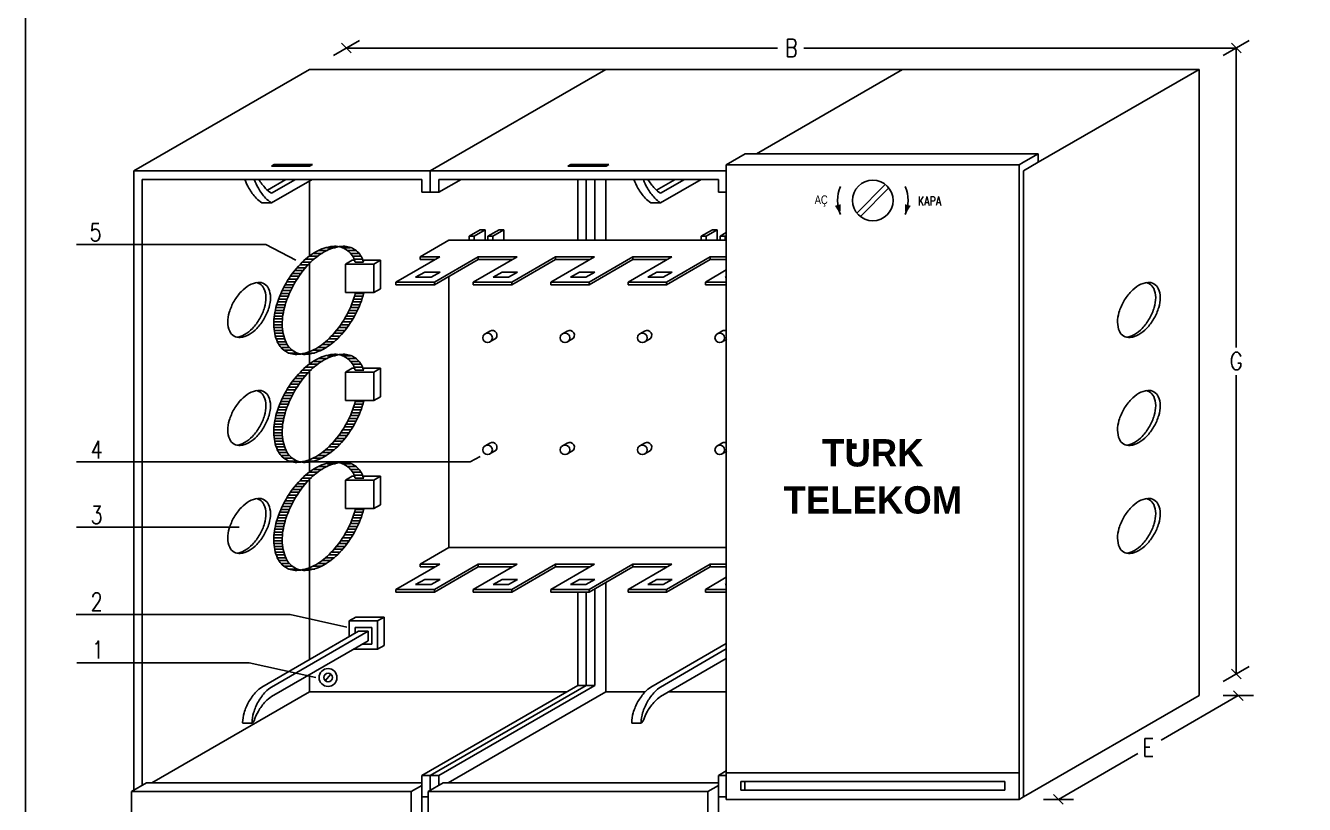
# Model space of a CAD drawing. Header units: millimetres. Extents: x 1852829 to 1882754, y -270850 to -231658.
# Drawn here: x 1878000 to 1878980, y -257643 to -257047 of the extents above; entities that cross this region are included whole.
import ezdxf
from ezdxf.enums import TextEntityAlignment as Align

# ---------------------------------------------------------------- set-up
doc = ezdxf.new("R2010")
doc.units = ezdxf.units.MM
doc.linetypes.add('DUZ', pattern=[0])
for name, color, linetype in [('02', 9, 'Continuous'), ('03', 7, 'Continuous'), ('04', 2, 'Continuous'), ('E_PRİZ', 3, 'Continuous')]:
    doc.layers.add(name, color=color, linetype=linetype)
doc.styles.add('B', font='BOLD.shx')
doc.styles.add('E', font='TROMANS.SHX', dxfattribs={"width": 0.85})
doc.styles.add('T', font='romanstw.shx', dxfattribs={"width": 0.8, "height": 40})

# ---------------------------------------------------------------- blocks, each defined once
blk = doc.blocks.new('*X117')
at = {"color": 0}
for p, q in [((48.092, 51.76), (48.211, 51.76)), ((48.3, 51.76), (48.419, 51.76)), ((47.796, 51.6), (47.915, 51.6)), ((47.847, 51.64), (47.966, 51.64)), ((47.906, 51.68), (48.025, 51.68)), ((47.979, 51.72), (48.098, 51.72)), ((48.376, 51.72), (48.495, 51.72)), ((48.42, 51.68), (48.539, 51.68)), ((48.45, 51.64), (48.569, 51.64)), ((48.471, 51.6), (48.59, 51.6)), ((47.612, 51.4), (47.731, 51.4)), ((47.643, 51.44), (47.762, 51.44)), ((47.676, 51.48), (47.795, 51.48)), ((47.712, 51.52), (47.831, 51.52)), ((47.752, 51.56), (47.871, 51.56)), ((48.487, 51.56), (48.606, 51.56)), ((47.508, 51.24), (47.627, 51.24)), ((47.531, 51.28), (47.65, 51.28)), ((47.556, 51.32), (47.675, 51.32)), ((47.583, 51.36), (47.702, 51.36)), ((47.415, 51.04), (47.534, 51.04)), ((47.431, 51.08), (47.55, 51.08)), ((47.448, 51.12), (47.567, 51.12)), ((47.466, 51.16), (47.585, 51.16)), ((47.486, 51.2), (47.605, 51.2)), ((48.468, 51.04), (48.587, 51.04)), ((48.481, 51.08), (48.6, 51.08)), ((48.492, 51.12), (48.611, 51.12)), ((47.367, 50.88), (47.486, 50.88)), ((47.377, 50.92), (47.495, 50.92)), ((47.388, 50.96), (47.507, 50.96)), ((47.401, 51), (47.52, 51)), ((48.404, 50.88), (48.523, 50.88)), ((48.422, 50.92), (48.541, 50.92)), ((48.439, 50.96), (48.558, 50.96)), ((48.454, 51), (48.573, 51)), ((47.345, 50.68), (47.464, 50.68)), ((47.346, 50.72), (47.465, 50.72)), ((47.349, 50.76), (47.468, 50.76)), ((47.353, 50.8), (47.472, 50.8)), ((47.359, 50.84), (47.478, 50.84)), ((48.289, 50.68), (48.408, 50.68)), ((48.315, 50.72), (48.434, 50.72)), ((48.34, 50.76), (48.459, 50.76)), ((48.363, 50.8), (48.482, 50.8)), ((48.384, 50.84), (48.503, 50.84)), ((47.346, 50.64), (47.465, 50.64)), ((47.35, 50.6), (47.469, 50.6)), ((47.356, 50.56), (47.475, 50.56)), ((47.366, 50.52), (47.484, 50.52)), ((48.161, 50.52), (48.28, 50.52)), ((48.196, 50.56), (48.315, 50.56)), ((48.229, 50.6), (48.348, 50.6)), ((48.26, 50.64), (48.379, 50.64)), ((47.378, 50.48), (47.497, 50.48)), ((47.393, 50.44), (47.512, 50.44)), ((47.413, 50.4), (47.532, 50.4)), ((47.441, 50.36), (47.56, 50.36)), ((47.482, 50.32), (47.601, 50.32)), ((47.902, 50.32), (48.021, 50.32)), ((47.971, 50.36), (48.09, 50.36)), ((48.029, 50.4), (48.148, 50.4)), ((48.078, 50.44), (48.197, 50.44)), ((48.122, 50.48), (48.241, 50.48)), ((47.549, 50.28), (47.668, 50.28)), ((47.8, 50.28), (47.919, 50.28))]:
    blk.add_line(p, q, dxfattribs=at)

msp = doc.modelspace()

# ---------------------------------------------------------------- linework, layer by layer
at = {"layer": '02', "color": 2}
for p, q in [((1878236.11, -257069.8), (1878256.17, -257058.22)), ((1878242.44, -257060.31), (1878249.84, -257067.71)), ((1878246.14, -257064.01), (1878576.3, -257064.01)), ((1878596.31, -257064.01), (1878927.46, -257064.01)), ((1878917.43, -257069.8), (1878937.49, -257058.22)), ((1878923.76, -257060.31), (1878931.16, -257067.71)), ((1878927.46, -257064.01), (1878927.46, -257293.27)), ((1878188.62, -257154.33), (1878190.76, -257153.09)), ((1878188.62, -257154.33), (1878217.87, -257154.33)), ((1878190.76, -257153.09), (1878220.02, -257153.09)), ((1878217.87, -257154.33), (1878220.02, -257153.09)), ((1878415.72, -257154.33), (1878417.87, -257153.09)), ((1878415.72, -257154.33), (1878444.98, -257154.33)), ((1878417.87, -257153.09), (1878447.13, -257153.09)), ((1878444.98, -257154.33), (1878447.13, -257153.09)), ((1878039.34, -257214.4), (1878184.35, -257214.4)), ((1878184.35, -257214.4), (1878207.48, -257226.42)), ((1878252.83, -257227.83), (1878259.31, -257227.83)), ((1878352.38, -257282.69), (1878355.92, -257280.65)), ((1878356.04, -257289.04), (1878359.58, -257286.99)), ((1878411.64, -257282.69), (1878415.18, -257280.65)), ((1878415.3, -257289.04), (1878418.84, -257286.99)), ((1878470.9, -257282.69), (1878474.44, -257280.65)), ((1878474.56, -257289.04), (1878478.1, -257286.99)), ((1878530.16, -257282.69), (1878533.7, -257280.65)), ((1878533.82, -257289.04), (1878537.36, -257286.99)), ((1878252.83, -257310.51), (1878259.31, -257310.51)), ((1878927.46, -257314.49), (1878927.46, -257543.29)), ((1878352.38, -257368.44), (1878355.92, -257366.39)), ((1878411.64, -257368.44), (1878415.18, -257366.39)), ((1878470.9, -257368.44), (1878474.44, -257366.39)), ((1878530.16, -257368.44), (1878533.7, -257366.39)), ((1878340.75, -257380.84), (1878348.51, -257376.66)), ((1878356.04, -257374.78), (1878359.58, -257372.74)), ((1878415.3, -257374.78), (1878418.84, -257372.74)), ((1878474.56, -257374.78), (1878478.1, -257372.74)), ((1878533.82, -257374.78), (1878537.36, -257372.74)), ((1878039.34, -257380.84), (1878340.75, -257380.84)), ((1878252.83, -257393.19), (1878259.31, -257393.19)), ((1878039.34, -257430.77), (1878164, -257430.77)), ((1878039.07, -257497.78), (1878203.06, -257497.78)), ((1878203.06, -257497.78), (1878246.43, -257507.26)), ((1878039.71, -257534.73), (1878171.52, -257534.73)), ((1878171.52, -257534.73), (1878222.78, -257545.85)), ((1878234.2, -257543.43), (1878229.87, -257548.41)), ((1878917.43, -257549.08), (1878937.49, -257537.5)), ((1878923.76, -257539.59), (1878931.16, -257546.99)), ((1878869.91, -257593.82), (1878929.01, -257559.7)), ((1878917.43, -257559.7), (1878940.59, -257559.7)), ((1878925.31, -257555.99), (1878932.71, -257563.4)), ((1878791.36, -257639.17), (1878852.03, -257604.14)), ((1878548.03, -257625.53), (1878548.03, -257632.13)), ((1878750.38, -257625.53), (1878548.03, -257625.53)), ((1878750.38, -257632.13), (1878548.03, -257632.13)), ((1878551.21, -257625.53), (1878551.21, -257632.13)), ((1878750.38, -257625.53), (1878750.38, -257632.13)), ((1878779.78, -257639.17), (1878802.94, -257639.17)), ((1878787.66, -257635.47), (1878795.06, -257642.87))]:
    msp.add_line(p, q, dxfattribs=at)
for points, format in [([(1878624.39, -257191.46, 0, 4.58, 0), (1878622.38, -257184.19, 4.58, 4.58, 0)], "xyseb"), ([(1878674.03, -257191.46, 0, 4.58, 0), (1878676.03, -257184.19, 4.58, 4.58, 0)], "xyseb"), ([(1878252.83, -257227.83, 0.023082), (1878251.7, -257224.99, 0.156851), (1878245.25, -257217.87, 0.156851), (1878235.85, -257215.85, 0.106617), (1878222.57, -257220.12, 0.072341), (1878210.85, -257229.36, 0.058752), (1878199.88, -257244.06, 0.058752), (1878192.64, -257260.91, 0.072341), (1878190.49, -257275.67, 0.106617), (1878193.43, -257289.32, 0.156851), (1878199.88, -257296.44, 0.156851)], "xyb"), ([(1878259.31, -257227.83, 0.023082), (1878258.18, -257224.99, 0.156851), (1878251.73, -257217.87, 0.156851), (1878242.33, -257215.85, 0.106617), (1878229.05, -257220.12, 0.072341), (1878217.33, -257229.36, 0.058752), (1878206.37, -257244.06, 0.058752), (1878199.12, -257260.91, 0.072341), (1878196.97, -257275.67, 0.106617), (1878199.92, -257289.32, 0.156851), (1878206.37, -257296.44, 0.156851)], "xyb"), ([(1878199.88, -257296.44, 0.156851), (1878209.28, -257298.47, 0.106617), (1878222.57, -257294.19, 0.072341), (1878234.28, -257284.95, 0.058752), (1878245.25, -257270.25, 0.058752), (1878252.49, -257253.4, 0.011046), (1878253.1, -257251.19, 0.07089)], "xyb"), ([(1878206.37, -257296.44, 0.156851), (1878215.76, -257298.47, 0.106617), (1878229.05, -257294.19, 0.072341), (1878240.76, -257284.95, 0.058752), (1878251.73, -257270.25, 0.058752), (1878258.98, -257253.4, 0.011046), (1878259.58, -257251.19, 0.07089)], "xyb"), ([(1878252.83, -257310.51, 0.023082), (1878251.7, -257307.68, 0.156851), (1878245.25, -257300.55, 0.156851), (1878235.85, -257298.53, 0.106617), (1878222.57, -257302.8, 0.072341), (1878210.85, -257312.04, 0.058752), (1878199.88, -257326.74, 0.058752), (1878192.64, -257343.59, 0.072341), (1878190.49, -257358.35, 0.106617), (1878193.43, -257372, 0.156851), (1878199.88, -257379.12, 0.156851)], "xyb"), ([(1878259.31, -257310.51, 0.023082), (1878258.18, -257307.68, 0.156851), (1878251.73, -257300.55, 0.156851), (1878242.33, -257298.53, 0.106617), (1878229.05, -257302.8, 0.072341), (1878217.33, -257312.04, 0.058752), (1878206.37, -257326.74, 0.058752), (1878199.12, -257343.59, 0.072341), (1878196.97, -257358.35, 0.106617), (1878199.92, -257372, 0.156851), (1878206.37, -257379.12, 0.156851)], "xyb"), ([(1878199.88, -257379.12, 0.156851), (1878209.28, -257381.15, 0.106617), (1878222.57, -257376.87, 0.072341), (1878234.28, -257367.63, 0.058752), (1878245.25, -257352.93, 0.058752), (1878252.49, -257336.08, 0.011046), (1878253.1, -257333.87, 0.07089)], "xyb"), ([(1878206.37, -257379.12, 0.156851), (1878215.76, -257381.15, 0.106617), (1878229.05, -257376.87, 0.072341), (1878240.76, -257367.63, 0.058752), (1878251.73, -257352.93, 0.058752), (1878258.98, -257336.08, 0.011046), (1878259.58, -257333.87, 0.07089)], "xyb"), ([(1878252.83, -257393.19, 0.023082), (1878251.7, -257390.36, 0.156851), (1878245.25, -257383.23, 0.156851), (1878235.85, -257381.21, 0.106617), (1878222.57, -257385.48, 0.072341), (1878210.85, -257394.72, 0.058752), (1878199.88, -257409.42, 0.058752), (1878192.64, -257426.27, 0.072341), (1878190.49, -257441.04, 0.106617), (1878193.43, -257454.68, 0.156851), (1878199.88, -257461.8, 0.156851)], "xyb"), ([(1878259.31, -257393.19, 0.023082), (1878258.18, -257390.36, 0.156851), (1878251.73, -257383.23, 0.156851), (1878242.33, -257381.21, 0.106617), (1878229.05, -257385.48, 0.072341), (1878217.33, -257394.72, 0.058752), (1878206.37, -257409.42, 0.058752), (1878199.12, -257426.27, 0.072341), (1878196.97, -257441.04, 0.106617), (1878199.92, -257454.68, 0.156851), (1878206.37, -257461.8, 0.156851)], "xyb"), ([(1878199.88, -257461.8, 0.156851), (1878209.28, -257463.83, 0.106617), (1878222.57, -257459.55, 0.072341), (1878234.28, -257450.31, 0.058752), (1878245.25, -257435.61, 0.058752), (1878252.49, -257418.76, 0.011046), (1878253.1, -257416.56, 0.07089)], "xyb"), ([(1878206.37, -257461.8, 0.156851), (1878215.76, -257463.83, 0.106617), (1878229.05, -257459.55, 0.072341), (1878240.76, -257450.31, 0.058752), (1878251.73, -257435.61, 0.058752), (1878258.98, -257418.76, 0.011046), (1878259.58, -257416.56, 0.07089)], "xyb")]:
    msp.add_lwpolyline(points, format=format, dxfattribs=at)
for centre, radius in [((1878354.21, -257285.86), 3.66), ((1878413.47, -257285.86), 3.66), ((1878472.73, -257285.86), 3.66), ((1878531.99, -257285.86), 3.66), ((1878354.21, -257371.61), 3.66), ((1878413.47, -257371.61), 3.66), ((1878472.73, -257371.61), 3.66), ((1878531.99, -257371.61), 3.66), ((1878232.04, -257545.92), 6.84), ((1878232.04, -257545.92), 3.3)]:
    msp.add_circle(centre, radius, dxfattribs=at)
for centre, radius, start, end in [((1878649.21, -257180.72), 27.05, 156.58979, 203.41021), ((1878649.21, -257180.72), 27.05, 336.58979, 23.41021), ((1878357.75, -257283.82), 3.66, 300, 120), ((1878417.01, -257283.82), 3.66, 300, 120), ((1878476.27, -257283.82), 3.66, 300, 120), ((1878535.53, -257283.82), 3.66, 65.97148, 120), ((1878357.75, -257369.57), 3.66, 300, 120), ((1878417.01, -257369.57), 3.66, 300, 120), ((1878476.27, -257369.57), 3.66, 300, 120), ((1878535.53, -257369.57), 3.66, 65.97148, 120)]:
    msp.add_arc(centre, radius, start, end, dxfattribs=at)
at = {"layer": '03', "color": 2}
for p, q in [((1878185.56, -257172.8), (1878199.78, -257164.59)), ((1878188.62, -257175.22), (1878207.02, -257164.59)), ((1878188.62, -257182.6), (1878219.81, -257164.59)), ((1878483.51, -257172.8), (1878497.73, -257164.59)), ((1878486.57, -257182.6), (1878517.76, -257164.59)), ((1878486.57, -257175.22), (1878504.98, -257164.59)), ((1878658.66, -257168.38), (1878637.01, -257190.35)), ((1878661.41, -257171.09), (1878639.75, -257193.05)), ((1878188.62, -257182.6), (1878181.38, -257182.6)), ((1878486.57, -257182.6), (1878479.33, -257182.6)), ((1878302.61, -257223.78), (1878324.58, -257211.1)), ((1878324.58, -257211.1), (1878537.02, -257211.1)), ((1878340.08, -257208.06), (1878348.57, -257203.15)), ((1878340.08, -257208.06), (1878340.08, -257211.1)), ((1878340.08, -257208.06), (1878343.85, -257208.06)), ((1878343.85, -257208.06), (1878352.35, -257203.15)), ((1878343.85, -257208.06), (1878343.85, -257211.1)), ((1878352.35, -257203.15), (1878348.57, -257203.15)), ((1878352.35, -257203.15), (1878352.35, -257211.1)), ((1878354.49, -257208.06), (1878362.98, -257203.15)), ((1878354.49, -257208.06), (1878358.26, -257208.06)), ((1878354.49, -257208.06), (1878354.49, -257211.1)), ((1878358.26, -257208.06), (1878366.76, -257203.15)), ((1878358.26, -257208.06), (1878358.26, -257211.1)), ((1878366.76, -257203.15), (1878362.98, -257203.15)), ((1878366.76, -257203.15), (1878366.76, -257211.1)), ((1878517.86, -257208.06), (1878526.36, -257203.15)), ((1878517.86, -257208.06), (1878521.64, -257208.06)), ((1878517.86, -257208.06), (1878517.86, -257211.1)), ((1878521.64, -257208.06), (1878530.13, -257203.15)), ((1878521.64, -257208.06), (1878521.64, -257211.1)), ((1878530.13, -257203.15), (1878526.36, -257203.15)), ((1878530.13, -257203.15), (1878530.13, -257211.1)), ((1878532.27, -257208.06), (1878537.02, -257205.31)), ((1878532.27, -257208.06), (1878536.05, -257208.06)), ((1878532.27, -257208.06), (1878532.27, -257211.1)), ((1878536.05, -257208.06), (1878537.02, -257207.49)), ((1878536.05, -257208.06), (1878536.05, -257211.1)), ((1878245.37, -257229.39), (1878250.43, -257226.47)), ((1878245.37, -257229.39), (1878267.17, -257229.39)), ((1878245.37, -257229.39), (1878245.37, -257251.19)), ((1878250.43, -257226.47), (1878252.32, -257226.47)), ((1878258.81, -257226.47), (1878272.23, -257226.47)), ((1878267.17, -257229.39), (1878272.23, -257226.47)), ((1878267.17, -257229.39), (1878267.17, -257251.19)), ((1878272.23, -257226.47), (1878272.23, -257248.28)), ((1878284.03, -257243.13), (1878317.53, -257223.78)), ((1878302.61, -257223.78), (1878317.53, -257223.78)), ((1878302.61, -257223.78), (1878302.61, -257225.96)), ((1878302.61, -257225.96), (1878313.75, -257225.96)), ((1878313.45, -257243.13), (1878346.95, -257223.78)), ((1878313.45, -257245.31), (1878346.95, -257225.96)), ((1878343.29, -257243.13), (1878376.79, -257223.78)), ((1878346.95, -257223.78), (1878346.95, -257225.96)), ((1878346.95, -257223.78), (1878361.87, -257223.78)), ((1878346.95, -257225.96), (1878361.87, -257225.96)), ((1878361.87, -257223.78), (1878376.79, -257223.78)), ((1878361.87, -257225.96), (1878373.01, -257225.96)), ((1878372.71, -257243.13), (1878406.21, -257223.78)), ((1878372.71, -257245.31), (1878406.21, -257225.96)), ((1878402.55, -257243.13), (1878436.05, -257223.78)), ((1878406.21, -257223.78), (1878421.13, -257223.78)), ((1878406.21, -257223.78), (1878406.21, -257225.96)), ((1878406.21, -257225.96), (1878421.13, -257225.96)), ((1878421.13, -257223.78), (1878436.05, -257223.78)), ((1878421.13, -257225.96), (1878432.28, -257225.96)), ((1878431.97, -257243.13), (1878465.47, -257223.78)), ((1878431.97, -257245.31), (1878465.47, -257225.96)), ((1878461.81, -257243.13), (1878495.31, -257223.78)), ((1878465.47, -257223.78), (1878480.39, -257223.78)), ((1878465.47, -257223.78), (1878465.47, -257225.96)), ((1878465.47, -257225.96), (1878480.39, -257225.96)), ((1878480.39, -257223.78), (1878495.31, -257223.78)), ((1878480.39, -257225.96), (1878491.54, -257225.96)), ((1878491.23, -257243.13), (1878524.73, -257223.78)), ((1878491.23, -257245.31), (1878524.73, -257225.96)), ((1878524.73, -257223.78), (1878537.02, -257223.78)), ((1878524.73, -257223.78), (1878524.73, -257225.96)), ((1878524.73, -257225.96), (1878537.02, -257225.96)), ((1878299.13, -257239.5), (1878306.03, -257235.52)), ((1878299.13, -257239.5), (1878310.91, -257239.5)), ((1878306.03, -257235.52), (1878317.81, -257235.52)), ((1878310.91, -257239.5), (1878317.81, -257235.52)), ((1878324.58, -257238.88), (1878324.58, -257446.37)), ((1878358.39, -257239.5), (1878365.29, -257235.52)), ((1878358.39, -257239.5), (1878370.17, -257239.5)), ((1878365.29, -257235.52), (1878377.08, -257235.52)), ((1878370.17, -257239.5), (1878377.08, -257235.52)), ((1878417.65, -257239.5), (1878424.55, -257235.52)), ((1878417.65, -257239.5), (1878429.44, -257239.5)), ((1878424.55, -257235.52), (1878436.34, -257235.52)), ((1878429.44, -257239.5), (1878436.34, -257235.52)), ((1878476.91, -257239.5), (1878483.81, -257235.52)), ((1878476.91, -257239.5), (1878488.7, -257239.5)), ((1878483.81, -257235.52), (1878495.6, -257235.52)), ((1878488.7, -257239.5), (1878495.6, -257235.52)), ((1878521.07, -257243.13), (1878537.02, -257233.92)), ((1878536.17, -257239.5), (1878537.02, -257239.01)), ((1878536.17, -257239.5), (1878537.02, -257239.5)), ((1878267.17, -257251.19), (1878272.23, -257248.28)), ((1878284.03, -257243.13), (1878313.45, -257243.13)), ((1878284.03, -257243.13), (1878284.03, -257245.31)), ((1878284.03, -257245.31), (1878313.45, -257245.31)), ((1878313.45, -257243.13), (1878313.45, -257245.31)), ((1878343.29, -257243.13), (1878372.71, -257243.13)), ((1878343.29, -257243.13), (1878343.29, -257245.31)), ((1878343.29, -257245.31), (1878372.71, -257245.31)), ((1878372.71, -257243.13), (1878372.71, -257245.31)), ((1878402.55, -257243.13), (1878431.97, -257243.13)), ((1878402.55, -257243.13), (1878402.55, -257245.31)), ((1878402.55, -257245.31), (1878431.97, -257245.31)), ((1878431.97, -257243.13), (1878431.97, -257245.31)), ((1878461.81, -257243.13), (1878491.23, -257243.13)), ((1878461.81, -257243.13), (1878461.81, -257245.31)), ((1878461.81, -257245.31), (1878491.23, -257245.31)), ((1878491.23, -257243.13), (1878491.23, -257245.31)), ((1878521.07, -257243.13), (1878537.02, -257243.13)), ((1878521.07, -257243.13), (1878521.07, -257245.31)), ((1878521.07, -257245.31), (1878537.02, -257245.31)), ((1878245.37, -257251.19), (1878267.17, -257251.19)), ((1878245.37, -257312.07), (1878250.43, -257309.15)), ((1878245.37, -257312.07), (1878267.17, -257312.07)), ((1878245.37, -257312.07), (1878245.37, -257333.87)), ((1878250.43, -257309.15), (1878252.32, -257309.15)), ((1878258.81, -257309.15), (1878272.23, -257309.15)), ((1878267.17, -257312.07), (1878272.23, -257309.15)), ((1878267.17, -257312.07), (1878267.17, -257333.87)), ((1878272.23, -257309.15), (1878272.23, -257330.96)), ((1878245.37, -257333.87), (1878267.17, -257333.87)), ((1878267.17, -257333.87), (1878272.23, -257330.96)), ((1878245.37, -257394.75), (1878250.43, -257391.84)), ((1878245.37, -257394.75), (1878245.37, -257416.56)), ((1878245.37, -257394.75), (1878267.17, -257394.75)), ((1878250.43, -257391.84), (1878252.32, -257391.84)), ((1878258.81, -257391.84), (1878272.23, -257391.84)), ((1878267.17, -257394.75), (1878272.23, -257391.84)), ((1878267.17, -257394.75), (1878267.17, -257416.56)), ((1878272.23, -257391.84), (1878272.23, -257413.64)), ((1878245.37, -257416.56), (1878267.17, -257416.56)), ((1878267.17, -257416.56), (1878272.23, -257413.64)), ((1878302.61, -257459.06), (1878324.58, -257446.37)), ((1878324.58, -257446.37), (1878537.02, -257446.37)), ((1878324.58, -257446.37), (1878537.02, -257446.37)), ((1878284.03, -257478.4), (1878317.53, -257459.06)), ((1878302.61, -257459.06), (1878317.53, -257459.06)), ((1878302.61, -257459.06), (1878302.61, -257461.24)), ((1878302.61, -257461.24), (1878313.75, -257461.24)), ((1878313.45, -257478.4), (1878346.95, -257459.06)), ((1878313.45, -257480.58), (1878346.95, -257461.24)), ((1878343.29, -257478.4), (1878376.79, -257459.06)), ((1878346.95, -257459.06), (1878361.87, -257459.06)), ((1878346.95, -257459.06), (1878346.95, -257461.24)), ((1878346.95, -257461.24), (1878361.87, -257461.24)), ((1878361.87, -257459.06), (1878376.79, -257459.06)), ((1878361.87, -257461.24), (1878373.01, -257461.24)), ((1878372.71, -257478.4), (1878406.21, -257459.06)), ((1878372.71, -257480.58), (1878406.21, -257461.24)), ((1878402.55, -257478.4), (1878436.05, -257459.06)), ((1878406.21, -257459.06), (1878421.13, -257459.06)), ((1878406.21, -257459.06), (1878406.21, -257461.24)), ((1878406.21, -257461.24), (1878421.13, -257461.24)), ((1878421.13, -257459.06), (1878436.05, -257459.06)), ((1878421.13, -257461.24), (1878432.28, -257461.24)), ((1878431.97, -257478.4), (1878465.47, -257459.06)), ((1878431.97, -257480.58), (1878465.47, -257461.24)), ((1878461.81, -257478.4), (1878495.31, -257459.06)), ((1878465.47, -257459.06), (1878465.47, -257461.24)), ((1878465.47, -257459.06), (1878480.39, -257459.06)), ((1878465.47, -257461.24), (1878480.39, -257461.24)), ((1878480.39, -257459.06), (1878495.31, -257459.06)), ((1878480.39, -257461.24), (1878491.54, -257461.24)), ((1878491.23, -257478.4), (1878524.73, -257459.06)), ((1878491.23, -257480.58), (1878524.73, -257461.24)), ((1878524.73, -257459.06), (1878537.02, -257459.06)), ((1878524.73, -257459.06), (1878524.73, -257461.24)), ((1878524.73, -257461.24), (1878537.02, -257461.24)), ((1878299.13, -257474.77), (1878306.03, -257470.79)), ((1878299.13, -257474.77), (1878310.91, -257474.77)), ((1878306.03, -257470.79), (1878317.81, -257470.79)), ((1878310.91, -257474.77), (1878317.81, -257470.79)), ((1878358.39, -257474.77), (1878365.29, -257470.79)), ((1878358.39, -257474.77), (1878370.17, -257474.77)), ((1878365.29, -257470.79), (1878377.08, -257470.79)), ((1878370.17, -257474.77), (1878377.08, -257470.79)), ((1878417.65, -257474.77), (1878424.55, -257470.79)), ((1878417.65, -257474.77), (1878429.44, -257474.77)), ((1878424.55, -257470.79), (1878436.34, -257470.79)), ((1878429.44, -257474.77), (1878436.34, -257470.79)), ((1878476.91, -257474.77), (1878483.81, -257470.79)), ((1878476.91, -257474.77), (1878488.7, -257474.77)), ((1878483.81, -257470.79), (1878495.6, -257470.79)), ((1878488.7, -257474.77), (1878495.6, -257470.79)), ((1878521.07, -257478.4), (1878537.02, -257469.19)), ((1878536.17, -257474.77), (1878537.02, -257474.28)), ((1878536.17, -257474.77), (1878537.02, -257474.77)), ((1878284.03, -257478.4), (1878313.45, -257478.4)), ((1878284.03, -257478.4), (1878284.03, -257480.58)), ((1878284.03, -257480.58), (1878313.45, -257480.58)), ((1878313.45, -257478.4), (1878313.45, -257480.58)), ((1878343.29, -257478.4), (1878372.71, -257478.4)), ((1878343.29, -257478.4), (1878343.29, -257480.58)), ((1878343.29, -257480.58), (1878372.71, -257480.58)), ((1878372.71, -257478.4), (1878372.71, -257480.58)), ((1878402.55, -257478.4), (1878431.97, -257478.4)), ((1878402.55, -257478.4), (1878402.55, -257480.58)), ((1878402.55, -257480.58), (1878431.97, -257480.58)), ((1878431.97, -257478.4), (1878431.97, -257480.58)), ((1878461.81, -257478.4), (1878461.81, -257480.58)), ((1878461.81, -257478.4), (1878491.23, -257478.4)), ((1878461.81, -257480.58), (1878491.23, -257480.58)), ((1878491.23, -257478.4), (1878491.23, -257480.58)), ((1878521.07, -257478.4), (1878537.02, -257478.4)), ((1878521.07, -257478.4), (1878521.07, -257480.58)), ((1878521.07, -257480.58), (1878537.02, -257480.58)), ((1878248.21, -257502.51), (1878253.26, -257499.59)), ((1878248.21, -257502.51), (1878270.01, -257502.51)), ((1878248.21, -257502.51), (1878248.21, -257514.59)), ((1878253.26, -257499.59), (1878275.06, -257499.59)), ((1878270.01, -257502.51), (1878275.06, -257499.59)), ((1878270.01, -257502.51), (1878270.01, -257524.31)), ((1878275.06, -257499.59), (1878275.06, -257521.39)), ((1878181.38, -257553.17), (1878255.48, -257510.39)), ((1878188.62, -257553.17), (1878262.73, -257510.39)), ((1878252.76, -257507.66), (1878252.76, -257511.96)), ((1878252.76, -257507.66), (1878265.45, -257507.66)), ((1878255.48, -257510.39), (1878262.73, -257510.39)), ((1878262.73, -257510.39), (1878262.73, -257517.77)), ((1878265.45, -257507.66), (1878265.45, -257520.49)), ((1878188.62, -257560.56), (1878262.73, -257517.77)), ((1878251.4, -257524.31), (1878270.01, -257524.31)), ((1878258.01, -257520.49), (1878265.45, -257520.49)), ((1878270.01, -257524.31), (1878275.06, -257521.39)), ((1878479.33, -257553.17), (1878537.02, -257519.86)), ((1878486.57, -257553.17), (1878537.02, -257524.05)), ((1878486.57, -257560.56), (1878537.02, -257531.43)), ((1878166.66, -257580.95), (1878173.9, -257580.95)), ((1878173.9, -257580.95), (1878175.35, -257579.14)), ((1878464.61, -257580.95), (1878471.85, -257580.95)), ((1878471.85, -257580.95), (1878473.31, -257579.14))]:
    msp.add_line(p, q, dxfattribs=at)
for points in [[(1878181.38, -257182.6, -0.05442), (1878177.01, -257178.89, -0.058752), (1878171.43, -257171.41, -0.047186), (1878168.31, -257164.59, -0.072341)], [(1878188.62, -257182.6, -0.05442), (1878184.25, -257178.89, -0.058752), (1878178.67, -257171.41, -0.047186), (1878175.55, -257164.59, -0.072341)], [(1878188.62, -257175.22, -0.05442), (1878184.25, -257171.51, -0.054673), (1878179, -257164.59, -0.051033)], [(1878479.33, -257182.6, -0.05442), (1878474.96, -257178.89, -0.058752), (1878469.38, -257171.41, -0.047186), (1878466.26, -257164.59, -0.072341)], [(1878486.57, -257182.6, -0.05442), (1878482.21, -257178.89, -0.058752), (1878476.63, -257171.41, -0.047186), (1878473.5, -257164.59, -0.072341)], [(1878486.57, -257175.22, -0.05442), (1878482.21, -257171.51, -0.054673), (1878476.96, -257164.59, -0.051033)], [(1878162.42, -257285.39, 0.091162), (1878168.16, -257283.35, 0.072341), (1878174.12, -257278.65, 0.058752), (1878179.7, -257271.17, 0.058752), (1878183.39, -257262.59, 0.072341), (1878184.48, -257255.08, 0.106617), (1878182.98, -257248.14, 0.156851), (1878179.7, -257244.51, 0.079105), (1878177.35, -257243.61, 0.106617)], [(1878843.73, -257285.39, 0.091162), (1878849.47, -257283.35, 0.072341), (1878855.43, -257278.65, 0.058752), (1878861.01, -257271.17, 0.058752), (1878864.7, -257262.59, 0.072341), (1878865.8, -257255.08, 0.106617), (1878864.3, -257248.14, 0.156851), (1878861.01, -257244.51, 0.079105), (1878858.67, -257243.61, 0.106617)], [(1878162.42, -257368.07, 0.091162), (1878168.16, -257366.03, 0.072341), (1878174.12, -257361.33, 0.058752), (1878179.7, -257353.85, 0.058752), (1878183.39, -257345.27, 0.072341), (1878184.48, -257337.76, 0.106617), (1878182.98, -257330.82, 0.156851), (1878179.7, -257327.19, 0.079105), (1878177.35, -257326.3, 0.106617)], [(1878843.73, -257368.07, 0.091162), (1878849.47, -257366.03, 0.072341), (1878855.43, -257361.33, 0.058752), (1878861.01, -257353.85, 0.058752), (1878864.7, -257345.27, 0.072341), (1878865.8, -257337.76, 0.106617), (1878864.3, -257330.82, 0.156851), (1878861.01, -257327.19, 0.079105), (1878858.67, -257326.3, 0.106617)], [(1878162.42, -257450.75, 0.091162), (1878168.16, -257448.71, 0.072341), (1878174.12, -257444.01, 0.058752), (1878179.7, -257436.53, 0.058752), (1878183.39, -257427.95, 0.072341), (1878184.48, -257420.44, 0.106617), (1878182.98, -257413.5, 0.156851), (1878179.7, -257409.87, 0.079105), (1878177.35, -257408.98, 0.106617)], [(1878843.73, -257450.75, 0.091162), (1878849.47, -257448.71, 0.072341), (1878855.43, -257444.01, 0.058752), (1878861.01, -257436.53, 0.058752), (1878864.7, -257427.95, 0.072341), (1878865.8, -257420.44, 0.106617), (1878864.3, -257413.5, 0.156851), (1878861.01, -257409.87, 0.079105), (1878858.67, -257408.98, 0.106617)], [(1878181.38, -257553.17, 0.05442), (1878177.01, -257556.88, 0.058752), (1878171.43, -257564.36, 0.058752), (1878167.74, -257572.93, 0.072341), (1878166.65, -257580.45, 0.007425), (1878166.66, -257580.95, 0.156851)], [(1878188.62, -257553.17, 0.05442), (1878184.25, -257556.88, 0.058752), (1878178.67, -257564.36, 0.058752), (1878174.99, -257572.93, 0.072341), (1878173.89, -257580.45, 0.007425), (1878173.9, -257580.95, 0.156851)], [(1878479.33, -257553.17, 0.05442), (1878474.96, -257556.88, 0.058752), (1878469.38, -257564.36, 0.058752), (1878465.69, -257572.93, 0.072341), (1878464.6, -257580.45, 0.007425), (1878464.61, -257580.95, 0.156851)], [(1878486.57, -257553.17, 0.05442), (1878482.21, -257556.88, 0.058752), (1878476.63, -257564.36, 0.058752), (1878472.94, -257572.93, 0.072341), (1878471.85, -257580.45, 0.007425), (1878471.85, -257580.95, 0.156851)], [(1878188.62, -257560.56, 0.05442), (1878184.25, -257564.26, 0.058752), (1878178.67, -257571.74, 0.051033), (1878175.35, -257579.14, 0.072341)], [(1878486.57, -257560.56, 0.05442), (1878482.21, -257564.26, 0.058752), (1878476.63, -257571.74, 0.051033), (1878473.31, -257579.14, 0.072341)]]:
    msp.add_lwpolyline(points, format="xyb", dxfattribs=at)
for points in [[(1878160.07, -257284.49, 0.156851), (1878164.85, -257285.52, 0.106617), (1878171.62, -257283.35, 0.072341), (1878177.58, -257278.65, 0.058752), (1878183.16, -257271.17, 0.058752), (1878186.84, -257262.59, 0.072341), (1878187.94, -257255.08, 0.106617), (1878186.44, -257248.14, 0.156851), (1878183.16, -257244.51, 0.156851), (1878178.38, -257243.48, 0.106617), (1878171.62, -257245.66, 0.072341), (1878165.65, -257250.36, 0.058752), (1878160.07, -257257.84, 0.058752), (1878156.39, -257266.41, 0.072341), (1878155.29, -257273.93, 0.106617), (1878156.79, -257280.87, 0.156851)], [(1878841.39, -257284.49, 0.156851), (1878846.17, -257285.52, 0.106617), (1878852.93, -257283.35, 0.072341), (1878858.89, -257278.65, 0.058752), (1878864.47, -257271.17, 0.058752), (1878868.16, -257262.59, 0.072341), (1878869.25, -257255.08, 0.106617), (1878867.76, -257248.14, 0.156851), (1878864.47, -257244.51, 0.156851), (1878859.69, -257243.48, 0.106617), (1878852.93, -257245.66, 0.072341), (1878846.97, -257250.36, 0.058752), (1878841.39, -257257.84, 0.058752), (1878837.7, -257266.41, 0.072341), (1878836.61, -257273.93, 0.106617), (1878838.11, -257280.87, 0.156851)], [(1878160.07, -257367.17, 0.156851), (1878164.85, -257368.21, 0.106617), (1878171.62, -257366.03, 0.072341), (1878177.58, -257361.33, 0.058752), (1878183.16, -257353.85, 0.058752), (1878186.84, -257345.27, 0.072341), (1878187.94, -257337.76, 0.106617), (1878186.44, -257330.82, 0.156851), (1878183.16, -257327.19, 0.156851), (1878178.38, -257326.16, 0.106617), (1878171.62, -257328.34, 0.072341), (1878165.65, -257333.04, 0.058752), (1878160.07, -257340.52, 0.058752), (1878156.39, -257349.09, 0.072341), (1878155.29, -257356.61, 0.106617), (1878156.79, -257363.55, 0.156851)], [(1878841.39, -257367.17, 0.156851), (1878846.17, -257368.21, 0.106617), (1878852.93, -257366.03, 0.072341), (1878858.89, -257361.33, 0.058752), (1878864.47, -257353.85, 0.058752), (1878868.16, -257345.27, 0.072341), (1878869.25, -257337.76, 0.106617), (1878867.76, -257330.82, 0.156851), (1878864.47, -257327.19, 0.156851), (1878859.69, -257326.16, 0.106617), (1878852.93, -257328.34, 0.072341), (1878846.97, -257333.04, 0.058752), (1878841.39, -257340.52, 0.058752), (1878837.7, -257349.09, 0.072341), (1878836.61, -257356.61, 0.106617), (1878838.11, -257363.55, 0.156851)], [(1878160.07, -257449.85, 0.156851), (1878164.85, -257450.89, 0.106617), (1878171.62, -257448.71, 0.072341), (1878177.58, -257444.01, 0.058752), (1878183.16, -257436.53, 0.058752), (1878186.84, -257427.95, 0.072341), (1878187.94, -257420.44, 0.106617), (1878186.44, -257413.5, 0.156851), (1878183.16, -257409.87, 0.156851), (1878178.38, -257408.84, 0.106617), (1878171.62, -257411.02, 0.072341), (1878165.65, -257415.72, 0.058752), (1878160.07, -257423.2, 0.058752), (1878156.39, -257431.77, 0.072341), (1878155.29, -257439.29, 0.106617), (1878156.79, -257446.23, 0.156851)], [(1878841.39, -257449.85, 0.156851), (1878846.17, -257450.89, 0.106617), (1878852.93, -257448.71, 0.072341), (1878858.89, -257444.01, 0.058752), (1878864.47, -257436.53, 0.058752), (1878868.16, -257427.95, 0.072341), (1878869.25, -257420.44, 0.106617), (1878867.76, -257413.5, 0.156851), (1878864.47, -257409.87, 0.156851), (1878859.69, -257408.84, 0.106617), (1878852.93, -257411.02, 0.072341), (1878846.97, -257415.72, 0.058752), (1878841.39, -257423.2, 0.058752), (1878837.7, -257431.77, 0.072341), (1878836.61, -257439.29, 0.106617), (1878838.11, -257446.23, 0.156851)]]:
    msp.add_lwpolyline(points, format="xyb", close=True, dxfattribs=at)
msp.add_circle((1878649.21, -257180.72), 15.54, dxfattribs=at)
at = {"layer": '04', "color": 2}
for p, q in [((1878083.25, -257158.05), (1878217.72, -257080.42)), ((1878217.72, -257080.42), (1878899.04, -257080.42)), ((1878310.36, -257158.05), (1878444.83, -257080.42)), ((1878560.12, -257144.97), (1878671.93, -257080.42)), ((1878775.9, -257151.51), (1878899.04, -257080.42)), ((1878899.04, -257080.42), (1878899.04, -257559.7)), ((1878537.02, -257153.35), (1878551.53, -257144.97)), ((1878775.9, -257144.97), (1878551.53, -257144.97)), ((1878761.39, -257153.35), (1878764.57, -257151.51)), ((1878764.57, -257151.51), (1878775.9, -257144.97)), ((1878764.57, -257158.05), (1878775.9, -257151.51)), ((1878775.9, -257144.97), (1878775.9, -257151.51)), ((1878083.25, -257158.05), (1878537.02, -257158.05)), ((1878083.25, -257158.05), (1878083.25, -257632.23)), ((1878310.36, -257174.4), (1878310.36, -257158.05)), ((1878761.39, -257153.35), (1878537.02, -257153.35)), ((1878537.02, -257153.35), (1878537.02, -257639.17)), ((1878761.39, -257153.35), (1878761.39, -257639.17)), ((1878764.57, -257158.05), (1878764.57, -257637.33)), ((1878089.79, -257164.59), (1878303.82, -257164.59)), ((1878089.79, -257164.59), (1878089.79, -257628.46)), ((1878217.72, -257164.59), (1878217.72, -257223.29)), ((1878303.82, -257174.4), (1878303.82, -257164.59)), ((1878316.9, -257174.4), (1878316.9, -257164.59)), ((1878316.9, -257174.4), (1878333.89, -257164.59)), ((1878316.9, -257164.59), (1878530.92, -257164.59)), ((1878423.25, -257164.59), (1878423.25, -257211.1)), ((1878429.79, -257164.59), (1878429.79, -257211.1)), ((1878436.33, -257211.1), (1878436.33, -257164.59)), ((1878444.83, -257164.59), (1878444.83, -257211.1)), ((1878530.92, -257174.4), (1878530.92, -257164.59)), ((1878303.82, -257174.4), (1878316.9, -257174.4)), ((1878530.92, -257174.4), (1878537.02, -257174.4)), ((1878217.72, -257228.96), (1878217.72, -257296.49)), ((1878217.72, -257298.21), (1878217.72, -257305.97)), ((1878217.72, -257311.64), (1878217.72, -257379.17)), ((1878217.72, -257380.89), (1878217.72, -257388.65)), ((1878217.72, -257394.32), (1878217.72, -257461.85)), ((1878217.72, -257463.57), (1878217.72, -257532.19)), ((1878444.83, -257473.16), (1878444.83, -257556.93)), ((1878423.25, -257480.58), (1878423.25, -257552.03)), ((1878429.79, -257480.58), (1878429.79, -257552.03)), ((1878436.33, -257552.03), (1878436.33, -257478.06)), ((1878217.72, -257543.75), (1878217.72, -257556.93)), ((1878303.82, -257620.98), (1878423.25, -257552.03)), ((1878310.36, -257620.98), (1878429.79, -257552.03)), ((1878316.9, -257620.98), (1878436.33, -257552.03)), ((1878436.33, -257552.03), (1878423.25, -257552.03)), ((1878444.83, -257547.12), (1878444.83, -257556.93)), ((1878097.02, -257626.62), (1878217.72, -257556.93)), ((1878217.72, -257556.93), (1878414.75, -257556.93)), ((1878324.12, -257626.62), (1878444.83, -257556.93)), ((1878444.83, -257556.93), (1878474.91, -257556.93)), ((1878492.85, -257556.93), (1878537.02, -257556.93)), ((1878764.57, -257637.33), (1878899.04, -257559.7)), ((1878303.82, -257620.98), (1878316.9, -257620.98)), ((1878303.82, -257620.98), (1878303.82, -257630.79)), ((1878310.36, -257620.98), (1878310.36, -257632.23)), ((1878316.9, -257620.98), (1878316.9, -257628.46)), ((1878530.92, -257620.98), (1878537.02, -257617.46)), ((1878530.92, -257620.98), (1878537.02, -257620.98)), ((1878530.92, -257620.98), (1878530.92, -257630.79)), ((1878761.39, -257618.92), (1878537.02, -257618.92)), ((1878081.65, -257633.16), (1878092.98, -257626.62)), ((1878092.98, -257626.62), (1878303.82, -257626.62)), ((1878295.67, -257633.16), (1878303.82, -257628.46)), ((1878303.82, -257628.46), (1878303.82, -258070.89)), ((1878303.82, -257630.79), (1878303.82, -257637.33)), ((1878308.75, -257633.16), (1878320.08, -257626.62)), ((1878320.08, -257626.62), (1878530.92, -257626.62)), ((1878522.78, -257633.16), (1878530.92, -257628.46)), ((1878530.92, -257628.46), (1878530.92, -258070.89)), ((1878081.65, -257633.16), (1878081.65, -258075.59)), ((1878081.65, -257633.16), (1878295.67, -257633.16)), ((1878295.67, -257633.16), (1878295.67, -258075.59)), ((1878303.82, -257637.33), (1878308.75, -257637.33)), ((1878308.75, -257633.16), (1878308.75, -258075.59)), ((1878308.75, -257633.16), (1878522.78, -257633.16)), ((1878522.78, -257633.16), (1878522.78, -258075.59)), ((1878530.92, -257637.33), (1878537.02, -257637.33)), ((1878761.39, -257639.17), (1878537.02, -257639.17)), ((1878761.39, -257639.17), (1878764.57, -257637.33))]:
    msp.add_line(p, q, dxfattribs=at)
at = {"layer": 'E_PRİZ', "color": 2, "linetype": 'DUZ'}
msp.add_lwpolyline([(1879000.41, -258273.73), (1878000.42, -258273.73), (1878000.42, -256732.02), (1879000.41, -256732.02)], close=True, dxfattribs=at)

# ---------------------------------------------------------------- block references
at = {"layer": '02', "color": 2, "xscale": 54.50346213707235, "yscale": 54.50346213707235, "zscale": 54.50346213707235}
for p in [(1875610, -260038.03), (1875610.13, -260120.71), (1875610.13, -260203.39)]:
    msp.add_blockref('*X117', p, dxfattribs=at)

# ---------------------------------------------------------------- texts
at = {"color": 2, "style": 'T', "width": 0.8}
for s, p in [('5', (1878049.39, -257211.87)), ('4', (1878050.16, -257378.31)), ('3', (1878050.16, -257428.24)), ('2', (1878050.16, -257494.81)), ('1', (1878051.18, -257531.46))]:
    msp.add_text(s, height=13.63, dxfattribs=at).set_placement(p)
at = {"layer": '02', "color": 2, "width": 0.8}
for s, style, p in [('AÇ', 'E', (1878609.67, -257181.11)), ('KAPA', 'T', (1878692.64, -257181.11))]:
    msp.add_text(s, height=6.705, dxfattribs=dict(at, style=style)).set_placement(p, align=Align.MIDDLE)
at = {"layer": '03', "color": 2, "style": 'T', "width": 0.8}
for s, p in [('B', (1878586.8, -257064.01)), ('G', (1878927.46, -257303.65)), ('E', (1878860.18, -257599.43))]:
    msp.add_text(s, height=13.63, dxfattribs=at).set_placement(p, align=Align.MIDDLE)
at = {"layer": '04', "color": 2, "style": 'B'}
for s, height, p in [('TURK', 20.937, (1878649.21, -257374.04)), ('.', 20.94, (1878634.89, -257360.58)), ('.', 20.94, (1878644.39, -257360.58)), ('TELEKOM', 20.937, (1878649.21, -257409.91))]:
    msp.add_text(s, height=height, dxfattribs=at).set_placement(p, align=Align.MIDDLE)

doc.saveas('drawing.dxf')
